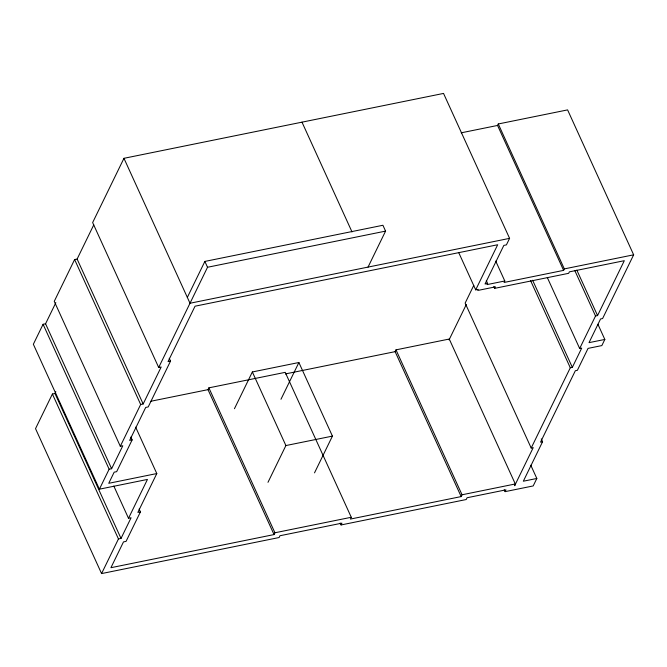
<?xml version="1.0" encoding="UTF-8"?>
<svg xmlns="http://www.w3.org/2000/svg" width="667" height="667" viewBox="0 0 667 667"><rect width="100%" height="100%" fill="white"/><g stroke="black" fill="none" stroke-linecap="round" stroke-linejoin="round"><path stroke-width="1" d="M55.853 302.676L45.564 323.787L43.08 324.287L33.35 344.255L99.4 489.186L147.449 479.431L128.514 518.292L131.082 517.767L121.019 538.427L118.451 538.944L101.576 573.578L279.098 537.527L279.973 535.734L341.929 523.153L341.054 524.954L466.208 499.533L467.092 497.74L505.961 489.845L505.086 491.646L533.191 485.935L536.827 478.472L530.782 465.216M93.78 224.837L77.114 259.046L74.621 259.546L54.26 301.342L120.31 446.273L122.795 445.773L111.614 468.718L109.13 469.218L99.4 489.186M486.318 280.615L487.61 283.458L485.042 283.984L503.835 245.406L506.411 244.881L509.588 238.352L443.538 93.422L123.954 158.312L92.646 222.57L158.696 367.5L161.181 366.992L143.163 403.977L140.67 404.477L120.31 446.273M55.845 391.696L54.969 393.497L52.401 394.014L35.526 428.648L101.576 573.578M187.335 297.407L204.869 261.422L382.916 225.271L385.576 231.115L368.042 267.092M158.696 367.5L207.529 267.267L204.869 261.422M130.849 437.052L132.141 439.895L116.658 471.669L114.174 472.169L108.746 483.308L156.795 473.553L135.643 427.138M169.235 358.279L170.527 361.114L148.207 406.928L145.714 407.429L129.648 440.403L132.141 439.895M156.795 473.553L137.861 512.414L140.429 511.897L139.128 509.054M140.429 511.897L126.063 541.379L123.495 541.896L110.922 567.7L274.054 534.575L274.929 532.775L208.879 387.852L285.226 372.344L351.276 517.275L350.4 519.076L461.164 496.582L462.048 494.781L395.998 349.858L449.258 339.036L515.308 483.967L514.657 485.726L533.225 447.615L531.19 448.032L465.141 303.101L473.778 285.368M274.054 534.575L208.004 389.645L208.879 387.852M234.442 408.713L252.351 371.961L298.883 362.514L332.424 436.11L314.516 472.861M280.974 399.266L298.883 362.514M267.984 482.316L285.893 445.556L252.351 371.961M495.731 261.097L504.802 280.99L504.085 282.458L563.607 270.377L497.557 125.446L498.274 123.97L567.6 109.897L633.65 254.819L602.601 318.543L600.567 318.951L589.019 342.655L604.827 339.445L597.924 324.287M461.164 496.582L395.122 351.651L395.998 349.858M449.066 339.862L466.275 304.544M531.19 448.032L570.293 367.775L572.328 367.367L581.707 348.116L579.673 348.524L595.523 316L597.557 315.583L624.304 260.697L569.368 271.853L568.651 273.328L494.739 288.336L495.456 286.86L477.714 290.462L478.264 289.336L475.696 289.853L497.674 244.747L195.047 306.195L168.034 361.622L170.527 361.114M487.61 283.458L487.06 284.592L504.802 280.99M563.607 270.377L564.324 268.901L498.274 123.97M541.279 438.903L542.571 441.737L523.337 481.215L536.827 478.472M604.827 339.445L601.834 345.589L588.061 348.382L577.372 370.318L575.338 370.727L540.537 442.154L542.571 441.737M461.239 132.816L497.557 125.446M207.529 267.267L385.576 231.115M509.588 238.352L190.003 303.243L123.954 158.312M564.324 268.901L633.65 254.819M150.909 401.242L208.004 389.645M285.368 373.937L395.122 351.651M285.893 445.556L332.424 436.11M274.929 532.775L351.276 517.275M462.048 494.781L515.308 483.967M576.838 270.118L597.557 315.583M574.804 270.535L595.523 316M547.299 277.48L579.673 348.524M532.616 280.215L572.328 367.367M530.582 280.632L570.293 367.775M493.872 286.443L494.739 288.336M458.863 252.91L475.696 289.853M504.227 489.745L505.086 491.646M301.993 122.161L352.009 231.924M340.187 523.053L341.054 524.954M77.114 259.046L143.163 403.977M74.621 259.546L140.67 404.477M45.564 323.787L111.614 468.718M43.08 324.287L109.13 469.218M113.832 486.085L128.514 518.292M54.969 393.497L121.019 538.427M52.401 394.014L118.451 538.944"/></g></svg>
